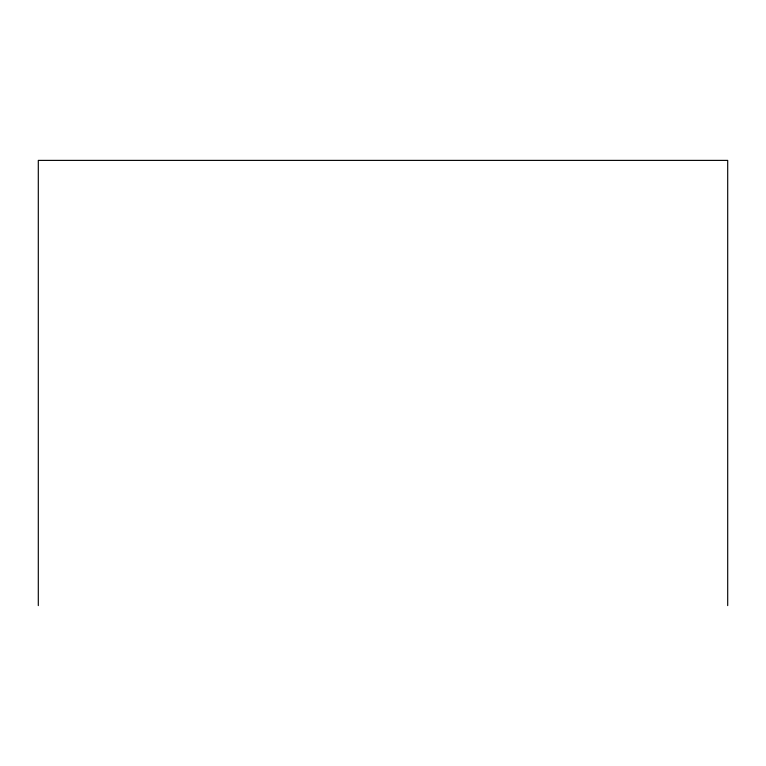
<?xml version="1.0" encoding="UTF-8"?>
<svg xmlns="http://www.w3.org/2000/svg" width="766" height="766" viewBox="0 0 766 766"><rect width="100%" height="100%" fill="white"/><g stroke="black" fill="none" stroke-linecap="round" stroke-linejoin="round"><path stroke-width="1.15" d="M727.7 605.609L727.7 160.391L38.3 160.391L38.3 605.609"/></g></svg>
